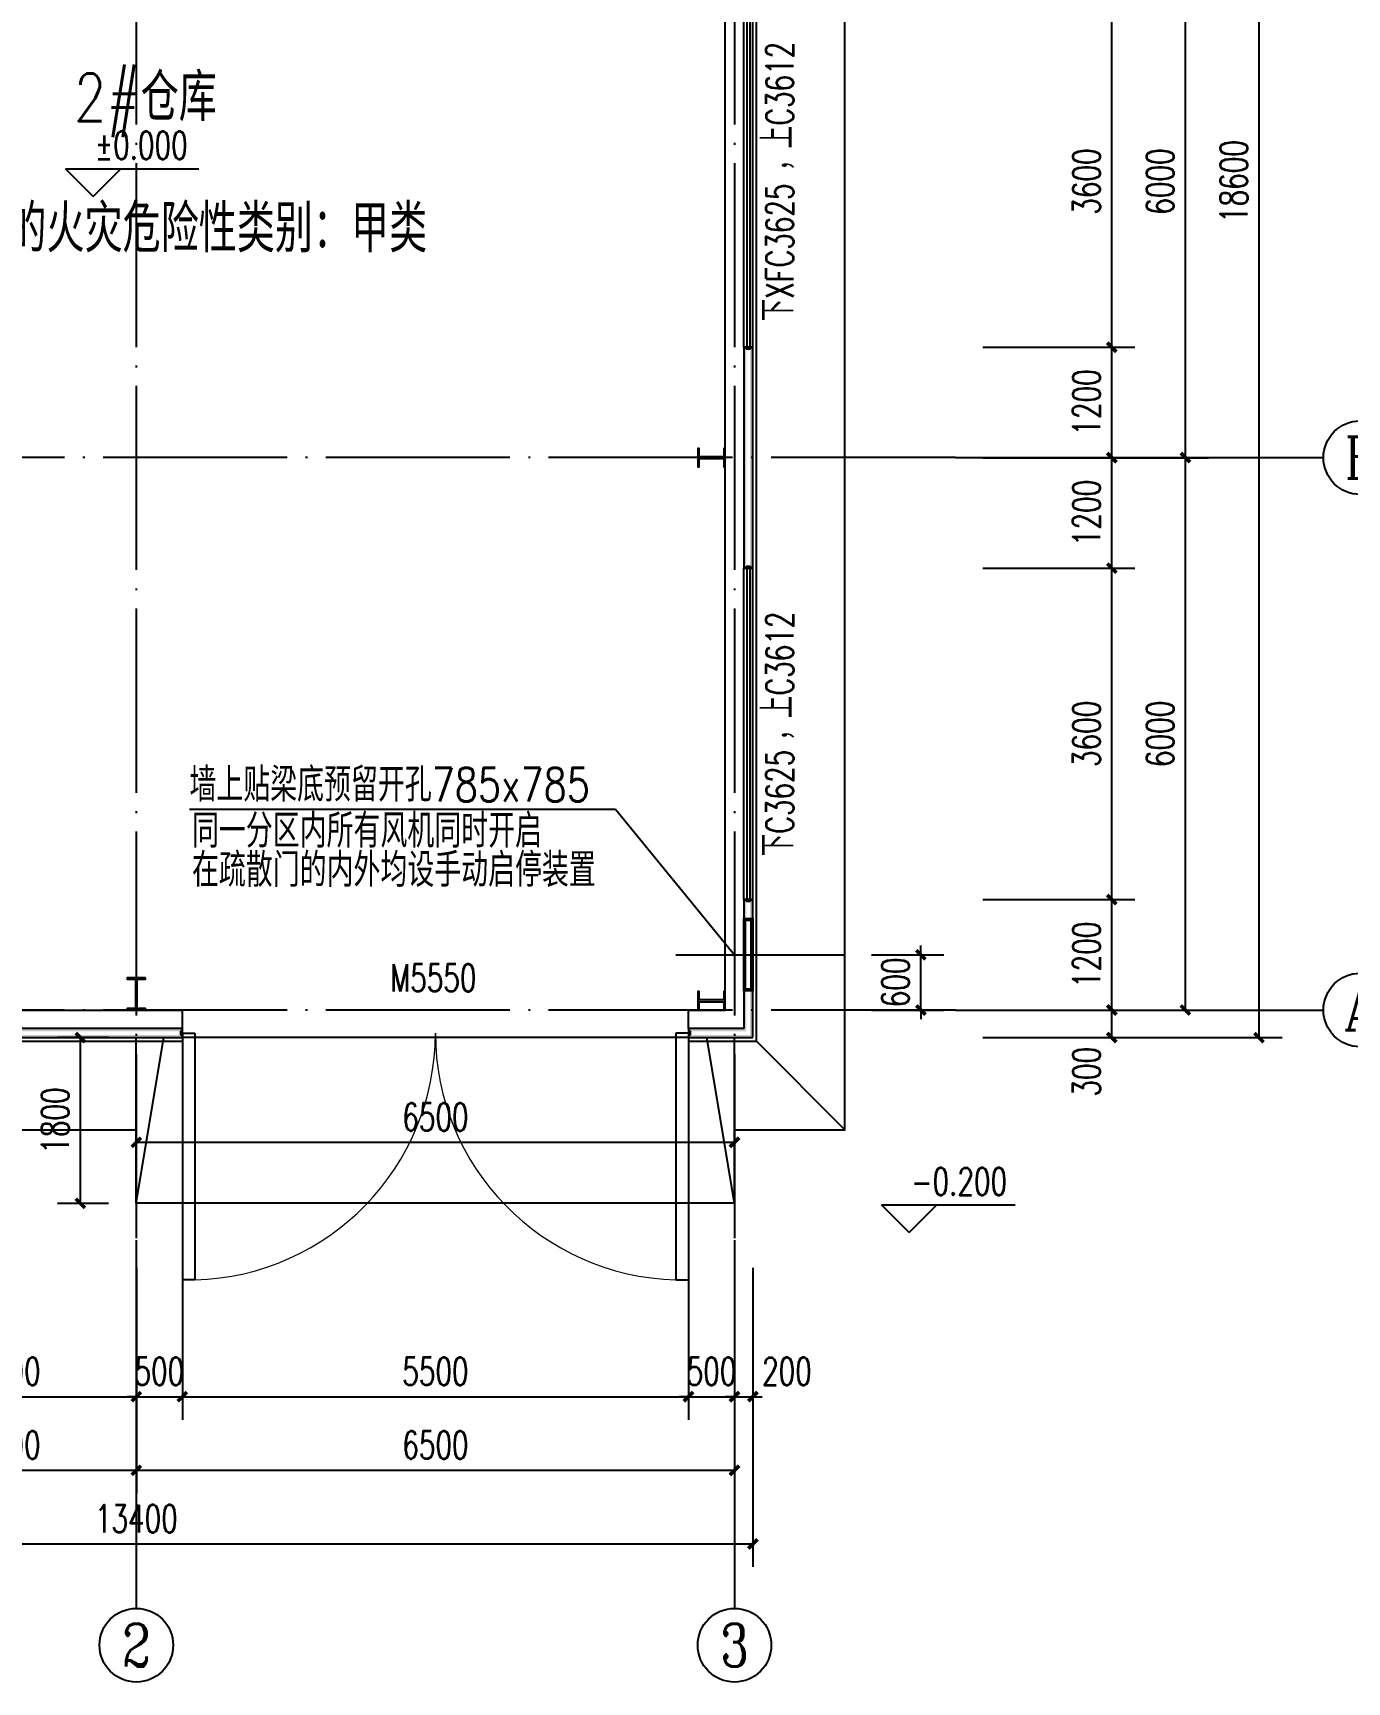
# Model space of a CAD drawing. Extents: x 4554681 to 4680693, y -485691 to -238770.
# Drawn here: x 4612777 to 4627056, y -401272 to -383358 of the extents above; entities that cross this region are included whole.
import ezdxf
from ezdxf.enums import TextEntityAlignment as Align

# ---------------------------------------------------------------- set-up
doc = ezdxf.new("R2010")
doc.units = 0
doc.header["$LTSCALE"] = 1000
doc.header["$MEASUREMENT"] = 0
doc.linetypes.add('DOTE', pattern=[2.42, 2, -0.2, 0.02, -0.2])
doc.layers.get('0').update_dxf_attribs({"linetype": 'CONTINUOUS'})
doc.layers.get('Defpoints').update_dxf_attribs({"linetype": 'CONTINUOUS'})
doc.layers.add('_0', color=7, linetype='CONTINUOUS', lineweight=25)
for name, color, linetype in [('AXIS', 3, 'CONTINUOUS'), ('AXIS_TEXT', 7, 'CONTINUOUS'), ('DIM_ELEV', 3, 'CONTINUOUS'), ('DOTE', 252, 'CONTINUOUS'), ('Prof', 2, 'CONTINUOUS'), ('PUB_DIM', 3, 'CONTINUOUS'), ('PUB_TEXT', 7, 'CONTINUOUS'), ('PUB_WALL', 9, 'CONTINUOUS'), ('STAIR', 5, 'CONTINUOUS'), ('WALL-MOVE', 6, 'CONTINUOUS'), ('WINDOW', 4, 'CONTINUOUS'), ('WINDOW_TEXT', 7, 'CONTINUOUS')]:
    doc.layers.add(name, color=color, linetype=linetype)
doc.styles.add('_HZTXT', font='txt.shx', dxfattribs={"width": 0.8, "bigfont": 'HZTXT.shx'})
doc.styles.add('_TCH_AXIS', font='COMPLEX', dxfattribs={"bigfont": 'GBCBIG'})
doc.styles.add('_TCH_DIM', font='SIMPLEX', dxfattribs={"bigfont": 'GBCBIG'})
doc.styles.add('_TCH_DIM_T3', font='SIMPLEX', dxfattribs={"width": 0.705882, "bigfont": 'GBCBIG'})
doc.styles.add('_TCH_WINDOW', font='SIMPLEX', dxfattribs={"height": 3.5, "bigfont": 'GBCBIG'})
doc.styles.add('COMPLEX', font='COMPLEX')
doc.dimstyles.new('_TCH_ARCH&&100', dxfattribs={"dimtxt": 297.5, "dimasz": 100, "dimexe": 250, "dimexo": 300, "dimgap": 126.25, "dimtad": 1, "dimdec": 0, "dimzin": 0, "dimdsep": 46, "dimtxsty": '_TCH_DIM_T3', "dimblk": 'ARCHTICK', "dimcen": 0.09, "dimclrt": 7, "dimazin": 2, "dimtfac": 1, "dimtdec": 0, "dimtix": 1, "dimtmove": 2, "dimatfit": 3, "dimfxl": 0, "dimtolj": 1, "dimtzin": 0, "dimarcsym": 0})

# ---------------------------------------------------------------- blocks, each defined once
blk = doc.blocks.new('_ArchTick')
at = {"color": 0, "linetype": 'ByBlock', "const_width": 0.4}
blk.add_lwpolyline([(-0.5, -0.5), (0.5, 0.5)], dxfattribs=at)
blk = doc.blocks.new('*D26')
at = {"layer": 'Defpoints', "color": 0}
for p in [(4621590, -393372), (4622425, -393372), (4621590, -393972)]:
    blk.add_point(p, dxfattribs=at)
at = {"layer": 'PUB_DIM', "color": 0, "lineweight": -2}
for p, q in [((4621890, -393372), (4622675, -393372)), ((4622425, -393372), (4622425, -393272)), ((4622425, -393972), (4622425, -393372)), ((4621890, -393972), (4622675, -393972)), ((4622425, -393972), (4622425, -394072))]:
    blk.add_line(p, q, dxfattribs=at)
at = {"layer": 'PUB_DIM', "color": 0, "lineweight": -2, "xscale": 100, "yscale": 100, "zscale": 100}
for p, rotation in [((4622425, -393372), 270), ((4622425, -393972), 90)]:
    blk.add_blockref('_ArchTick', p, dxfattribs=dict(at, rotation=rotation))
at = {"layer": 'PUB_DIM', "color": 7, "insert": (4622150, -393672), "char_height": 297.5, "attachment_point": 5, "rotation": 90, "style": '_TCH_DIM_T3'}
blk.add_mtext('\\A1;600', dxfattribs=at)
blk = doc.blocks.new('*D55')
at = {"layer": 'Defpoints', "color": 0}
for p in [(4620400, -395409), (4613900, -396072), (4620400, -396072)]:
    blk.add_point(p, dxfattribs=at)
at = {"layer": 'PUB_DIM', "color": 0, "lineweight": -2}
for p, q in [((4613900, -395772), (4613900, -395159)), ((4620400, -395772), (4620400, -395159)), ((4613900, -395409), (4620400, -395409))]:
    blk.add_line(p, q, dxfattribs=at)
at = {"layer": 'PUB_DIM', "color": 0, "lineweight": -2, "xscale": 100, "yscale": 100, "zscale": 100, "rotation": 180}
blk.add_blockref('_ArchTick', (4613900, -395409), dxfattribs=at)
at = {"layer": 'PUB_DIM', "color": 0, "lineweight": -2, "xscale": 100, "yscale": 100, "zscale": 100}
blk.add_blockref('_ArchTick', (4620400, -395409), dxfattribs=at)
at = {"layer": 'PUB_DIM', "color": 7, "insert": (4617150, -395134), "char_height": 297.5, "attachment_point": 5, "style": '_TCH_DIM_T3'}
blk.add_mtext('\\A1;6500', dxfattribs=at)
blk = doc.blocks.new('*D56')
at = {"layer": 'Defpoints', "color": 0}
for p in [(4613292, -394272), (4613899, -394272), (4613899, -396072)]:
    blk.add_point(p, dxfattribs=at)
at = {"layer": 'PUB_DIM', "color": 0, "lineweight": -2}
for p, q in [((4613599, -394272), (4613042, -394272)), ((4613292, -396072), (4613292, -394272)), ((4613599, -396072), (4613042, -396072))]:
    blk.add_line(p, q, dxfattribs=at)
at = {"layer": 'PUB_DIM', "color": 0, "lineweight": -2, "xscale": 100, "yscale": 100, "zscale": 100}
for p, rotation in [((4613292, -394272), 90), ((4613292, -396072), 270)]:
    blk.add_blockref('_ArchTick', p, dxfattribs=dict(at, rotation=rotation))
at = {"layer": 'PUB_DIM', "color": 7, "insert": (4613017, -395172), "char_height": 297.5, "attachment_point": 5, "rotation": 90, "style": '_TCH_DIM_T3'}
blk.add_mtext('\\A1;1800', dxfattribs=at)
blk = doc.blocks.new('*D76')
at = {"layer": 'Defpoints', "color": 0}
for p in [(4620400, -396472), (4620600, -396472), (4620600, -398172)]:
    blk.add_point(p, dxfattribs=at)
at = {"layer": 'PUB_DIM', "color": 0, "lineweight": -2}
for p, q in [((4620400, -396772), (4620400, -398422)), ((4620600, -396772), (4620600, -398422)), ((4620400, -398172), (4620300, -398172)), ((4620400, -398172), (4620600, -398172)), ((4620600, -398172), (4620700, -398172))]:
    blk.add_line(p, q, dxfattribs=at)
at = {"layer": 'PUB_DIM', "color": 0, "lineweight": -2, "xscale": 100, "yscale": 100, "zscale": 100}
blk.add_blockref('_ArchTick', (4620400, -398172), dxfattribs=at)
at = {"layer": 'PUB_DIM', "color": 0, "lineweight": -2, "xscale": 100, "yscale": 100, "zscale": 100, "rotation": 180}
blk.add_blockref('_ArchTick', (4620600, -398172), dxfattribs=at)
at = {"layer": 'PUB_DIM', "color": 7, "insert": (4620970, -397897), "char_height": 297.5, "attachment_point": 5, "style": '_TCH_DIM_T3'}
blk.add_mtext('\\A1;200', dxfattribs=at)
blk = doc.blocks.new('*D77')
at = {"layer": 'Defpoints', "color": 0}
for p in [(4619900, -396472), (4620400, -396472), (4620400, -398172)]:
    blk.add_point(p, dxfattribs=at)
at = {"layer": 'PUB_DIM', "color": 0, "lineweight": -2}
for p, q in [((4619900, -396772), (4619900, -398422)), ((4620400, -396772), (4620400, -398422)), ((4619900, -398172), (4619800, -398172)), ((4619900, -398172), (4620400, -398172)), ((4620400, -398172), (4620500, -398172))]:
    blk.add_line(p, q, dxfattribs=at)
at = {"layer": 'PUB_DIM', "color": 0, "lineweight": -2, "xscale": 100, "yscale": 100, "zscale": 100}
blk.add_blockref('_ArchTick', (4619900, -398172), dxfattribs=at)
at = {"layer": 'PUB_DIM', "color": 0, "lineweight": -2, "xscale": 100, "yscale": 100, "zscale": 100, "rotation": 180}
blk.add_blockref('_ArchTick', (4620400, -398172), dxfattribs=at)
at = {"layer": 'PUB_DIM', "color": 7, "insert": (4620150, -397897), "char_height": 297.5, "attachment_point": 5, "style": '_TCH_DIM_T3'}
blk.add_mtext('\\A1;500', dxfattribs=at)
blk = doc.blocks.new('*D78')
at = {"layer": 'Defpoints', "color": 0}
for p in [(4614400, -396472), (4619900, -396472), (4619900, -398172)]:
    blk.add_point(p, dxfattribs=at)
at = {"layer": 'PUB_DIM', "color": 0, "lineweight": -2}
for p, q in [((4614400, -396772), (4614400, -398422)), ((4619900, -396772), (4619900, -398422)), ((4614400, -398172), (4619900, -398172))]:
    blk.add_line(p, q, dxfattribs=at)
at = {"layer": 'PUB_DIM', "color": 0, "lineweight": -2, "xscale": 100, "yscale": 100, "zscale": 100, "rotation": 180}
blk.add_blockref('_ArchTick', (4614400, -398172), dxfattribs=at)
at = {"layer": 'PUB_DIM', "color": 0, "lineweight": -2, "xscale": 100, "yscale": 100, "zscale": 100}
blk.add_blockref('_ArchTick', (4619900, -398172), dxfattribs=at)
at = {"layer": 'PUB_DIM', "color": 7, "insert": (4617150, -397897), "char_height": 297.5, "attachment_point": 5, "style": '_TCH_DIM_T3'}
blk.add_mtext('\\A1;5500', dxfattribs=at)
blk = doc.blocks.new('*D79')
at = {"layer": 'Defpoints', "color": 0}
for p in [(4613900, -396472), (4614400, -396472), (4614400, -398172)]:
    blk.add_point(p, dxfattribs=at)
at = {"layer": 'PUB_DIM', "color": 0, "lineweight": -2}
for p, q in [((4613900, -396772), (4613900, -398422)), ((4614400, -396772), (4614400, -398422)), ((4613900, -398172), (4613800, -398172)), ((4613900, -398172), (4614400, -398172)), ((4614400, -398172), (4614500, -398172))]:
    blk.add_line(p, q, dxfattribs=at)
at = {"layer": 'PUB_DIM', "color": 0, "lineweight": -2, "xscale": 100, "yscale": 100, "zscale": 100}
blk.add_blockref('_ArchTick', (4613900, -398172), dxfattribs=at)
at = {"layer": 'PUB_DIM', "color": 0, "lineweight": -2, "xscale": 100, "yscale": 100, "zscale": 100, "rotation": 180}
blk.add_blockref('_ArchTick', (4614400, -398172), dxfattribs=at)
at = {"layer": 'PUB_DIM', "color": 7, "insert": (4614150, -397897), "char_height": 297.5, "attachment_point": 5, "style": '_TCH_DIM_T3'}
blk.add_mtext('\\A1;500', dxfattribs=at)
blk = doc.blocks.new('*D80')
at = {"layer": 'Defpoints', "color": 0}
for p in [(4611100, -396472), (4613900, -396472), (4613900, -398172)]:
    blk.add_point(p, dxfattribs=at)
at = {"layer": 'PUB_DIM', "color": 0, "lineweight": -2}
for p, q in [((4611100, -396772), (4611100, -398422)), ((4613900, -396772), (4613900, -398422)), ((4611100, -398172), (4613900, -398172))]:
    blk.add_line(p, q, dxfattribs=at)
at = {"layer": 'PUB_DIM', "color": 0, "lineweight": -2, "xscale": 100, "yscale": 100, "zscale": 100, "rotation": 180}
blk.add_blockref('_ArchTick', (4611100, -398172), dxfattribs=at)
at = {"layer": 'PUB_DIM', "color": 0, "lineweight": -2, "xscale": 100, "yscale": 100, "zscale": 100}
blk.add_blockref('_ArchTick', (4613900, -398172), dxfattribs=at)
at = {"layer": 'PUB_DIM', "color": 7, "insert": (4612500, -397897), "char_height": 297.5, "attachment_point": 5, "style": '_TCH_DIM_T3'}
blk.add_mtext('\\A1;2800', dxfattribs=at)
blk = doc.blocks.new('*D83')
at = {"layer": 'Defpoints', "color": 0}
for p in [(4622800, -393972), (4624500, -393972), (4622800, -394272)]:
    blk.add_point(p, dxfattribs=at)
at = {"layer": 'PUB_DIM', "color": 0, "lineweight": -2}
for p, q in [((4623100, -393972), (4624750, -393972)), ((4624500, -394272), (4624500, -393972)), ((4623100, -394272), (4624750, -394272))]:
    blk.add_line(p, q, dxfattribs=at)
at = {"layer": 'PUB_DIM', "color": 0, "lineweight": -2, "xscale": 100, "yscale": 100, "zscale": 100}
for p, rotation in [((4624500, -393972), 90), ((4624500, -394272), 270)]:
    blk.add_blockref('_ArchTick', p, dxfattribs=dict(at, rotation=rotation))
at = {"layer": 'PUB_DIM', "color": 7, "insert": (4624225, -394642), "char_height": 297.5, "attachment_point": 5, "rotation": 90, "style": '_TCH_DIM_T3'}
blk.add_mtext('\\A1;300', dxfattribs=at)
blk = doc.blocks.new('*D84')
at = {"layer": 'Defpoints', "color": 0}
for p in [(4622800, -392772), (4624500, -392772), (4622800, -393972)]:
    blk.add_point(p, dxfattribs=at)
at = {"layer": 'PUB_DIM', "color": 0, "lineweight": -2}
for p, q in [((4623100, -392772), (4624750, -392772)), ((4624500, -393972), (4624500, -392772)), ((4623100, -393972), (4624750, -393972))]:
    blk.add_line(p, q, dxfattribs=at)
at = {"layer": 'PUB_DIM', "color": 0, "lineweight": -2, "xscale": 100, "yscale": 100, "zscale": 100}
for p, rotation in [((4624500, -392772), 90), ((4624500, -393972), 270)]:
    blk.add_blockref('_ArchTick', p, dxfattribs=dict(at, rotation=rotation))
at = {"layer": 'PUB_DIM', "color": 7, "insert": (4624225, -393372), "char_height": 297.5, "attachment_point": 5, "rotation": 90, "style": '_TCH_DIM_T3'}
blk.add_mtext('\\A1;1200', dxfattribs=at)
blk = doc.blocks.new('*D85')
at = {"layer": 'Defpoints', "color": 0}
for p in [(4622800, -389172), (4624500, -389172), (4622800, -392772)]:
    blk.add_point(p, dxfattribs=at)
at = {"layer": 'PUB_DIM', "color": 0, "lineweight": -2}
for p, q in [((4623100, -389172), (4624750, -389172)), ((4624500, -392772), (4624500, -389172)), ((4623100, -392772), (4624750, -392772))]:
    blk.add_line(p, q, dxfattribs=at)
at = {"layer": 'PUB_DIM', "color": 0, "lineweight": -2, "xscale": 100, "yscale": 100, "zscale": 100}
for p, rotation in [((4624500, -389172), 90), ((4624500, -392772), 270)]:
    blk.add_blockref('_ArchTick', p, dxfattribs=dict(at, rotation=rotation))
at = {"layer": 'PUB_DIM', "color": 7, "insert": (4624225, -390972), "char_height": 297.5, "attachment_point": 5, "rotation": 90, "style": '_TCH_DIM_T3'}
blk.add_mtext('\\A1;3600', dxfattribs=at)
blk = doc.blocks.new('*D86')
at = {"layer": 'Defpoints', "color": 0}
for p in [(4622800, -387972), (4624500, -387972), (4622800, -389172)]:
    blk.add_point(p, dxfattribs=at)
at = {"layer": 'PUB_DIM', "color": 0, "lineweight": -2}
for p, q in [((4623100, -387972), (4624750, -387972)), ((4624500, -389172), (4624500, -387972)), ((4623100, -389172), (4624750, -389172))]:
    blk.add_line(p, q, dxfattribs=at)
at = {"layer": 'PUB_DIM', "color": 0, "lineweight": -2, "xscale": 100, "yscale": 100, "zscale": 100}
for p, rotation in [((4624500, -387972), 90), ((4624500, -389172), 270)]:
    blk.add_blockref('_ArchTick', p, dxfattribs=dict(at, rotation=rotation))
at = {"layer": 'PUB_DIM', "color": 7, "insert": (4624225, -388572), "char_height": 297.5, "attachment_point": 5, "rotation": 90, "style": '_TCH_DIM_T3'}
blk.add_mtext('\\A1;1200', dxfattribs=at)
blk = doc.blocks.new('*D87')
at = {"layer": 'Defpoints', "color": 0}
for p in [(4622800, -386772), (4624500, -386772), (4622800, -387972)]:
    blk.add_point(p, dxfattribs=at)
at = {"layer": 'PUB_DIM', "color": 0, "lineweight": -2}
for p, q in [((4623100, -386772), (4624750, -386772)), ((4624500, -387972), (4624500, -386772)), ((4623100, -387972), (4624750, -387972))]:
    blk.add_line(p, q, dxfattribs=at)
at = {"layer": 'PUB_DIM', "color": 0, "lineweight": -2, "xscale": 100, "yscale": 100, "zscale": 100}
for p, rotation in [((4624500, -386772), 90), ((4624500, -387972), 270)]:
    blk.add_blockref('_ArchTick', p, dxfattribs=dict(at, rotation=rotation))
at = {"layer": 'PUB_DIM', "color": 7, "insert": (4624225, -387372), "char_height": 297.5, "attachment_point": 5, "rotation": 90, "style": '_TCH_DIM_T3'}
blk.add_mtext('\\A1;1200', dxfattribs=at)
blk = doc.blocks.new('*D88')
at = {"layer": 'Defpoints', "color": 0}
for p in [(4622800, -383172), (4624500, -383172), (4622800, -386772)]:
    blk.add_point(p, dxfattribs=at)
at = {"layer": 'PUB_DIM', "color": 0, "lineweight": -2}
for p, q in [((4623100, -383172), (4624750, -383172)), ((4624500, -386772), (4624500, -383172)), ((4623100, -386772), (4624750, -386772))]:
    blk.add_line(p, q, dxfattribs=at)
at = {"layer": 'PUB_DIM', "color": 0, "lineweight": -2, "xscale": 100, "yscale": 100, "zscale": 100}
for p, rotation in [((4624500, -383172), 90), ((4624500, -386772), 270)]:
    blk.add_blockref('_ArchTick', p, dxfattribs=dict(at, rotation=rotation))
at = {"layer": 'PUB_DIM', "color": 7, "insert": (4624225, -384972), "char_height": 297.5, "attachment_point": 5, "rotation": 90, "style": '_TCH_DIM_T3'}
blk.add_mtext('\\A1;3600', dxfattribs=at)
blk = doc.blocks.new('$DorLib2D$00000002')
for p, q in [((-0.5, 0), (-0.5, 0.4875)), ((-0.475, 0.4875), (-0.5, 0.4875)), ((-0.475, 0), (-0.475, 0.4875)), ((0.475, 0), (0.475, 0.4875)), ((0.475, 0.4875), (0.5, 0.4875)), ((0.5, 0), (0.5, 0.4875)), ((-0.5, 0), (-0.475, 0)), ((0.5, 0), (0.475, 0))]:
    blk.add_line(p, q)
at = {"lineweight": 13}
for centre, start, end in [((-0.4875, 0), 0, 88.5307), ((0.4875, 0), 91.4693, 180)]:
    blk.add_arc(centre, 0.4875, start, end, dxfattribs=at)
blk = doc.blocks.new('$TCHSYS$WIN2D')
for p, q in [((-0.5, 0.5), (0.5, 0.5)), ((-0.5, 0.5), (-0.5, -0.5)), ((0.5, 0.5), (0.5, -0.5)), ((0.5, 0.1667), (-0.5, 0.1667)), ((0.5, -0.1667), (-0.5, -0.1667)), ((-0.5, -0.5), (0.5, -0.5))]:
    blk.add_line(p, q)
blk = doc.blocks.new('*D235')
at = {"layer": 'AXIS', "color": 0, "lineweight": -2}
for p, q in [((4611100, -396772), (4611100, -399222)), ((4613900, -396772), (4613900, -399222)), ((4611100, -398972), (4613900, -398972))]:
    blk.add_line(p, q, dxfattribs=at)
at = {"layer": 'Defpoints', "color": 0}
for p in [(4611100, -396472), (4613900, -396472), (4613900, -398972)]:
    blk.add_point(p, dxfattribs=at)
at = {"layer": 'AXIS', "color": 0, "lineweight": -2, "xscale": 100, "yscale": 100, "zscale": 100, "rotation": 180}
blk.add_blockref('_ArchTick', (4611100, -398972), dxfattribs=at)
at = {"layer": 'AXIS', "color": 0, "lineweight": -2, "xscale": 100, "yscale": 100, "zscale": 100}
blk.add_blockref('_ArchTick', (4613900, -398972), dxfattribs=at)
at = {"layer": 'AXIS', "color": 7, "insert": (4612500, -398697), "char_height": 297.5, "attachment_point": 5, "style": '_TCH_DIM_T3'}
blk.add_mtext('\\A1;2800', dxfattribs=at)
blk = doc.blocks.new('*D236')
at = {"layer": 'AXIS', "color": 0, "lineweight": -2}
for p, q in [((4613900, -396772), (4613900, -399222)), ((4620400, -396772), (4620400, -399222)), ((4613900, -398972), (4620400, -398972))]:
    blk.add_line(p, q, dxfattribs=at)
at = {"layer": 'Defpoints', "color": 0}
for p in [(4613900, -396472), (4620400, -396472), (4620400, -398972)]:
    blk.add_point(p, dxfattribs=at)
at = {"layer": 'AXIS', "color": 0, "lineweight": -2, "xscale": 100, "yscale": 100, "zscale": 100, "rotation": 180}
blk.add_blockref('_ArchTick', (4613900, -398972), dxfattribs=at)
at = {"layer": 'AXIS', "color": 0, "lineweight": -2, "xscale": 100, "yscale": 100, "zscale": 100}
blk.add_blockref('_ArchTick', (4620400, -398972), dxfattribs=at)
at = {"layer": 'AXIS', "color": 7, "insert": (4617150, -398697), "char_height": 297.5, "attachment_point": 5, "style": '_TCH_DIM_T3'}
blk.add_mtext('\\A1;6500', dxfattribs=at)
blk = doc.blocks.new('*D237')
at = {"layer": 'AXIS', "color": 0, "lineweight": -2}
for p, q in [((4607200, -396772), (4607200, -400022)), ((4620600, -396772), (4620600, -400022)), ((4607200, -399772), (4620600, -399772))]:
    blk.add_line(p, q, dxfattribs=at)
at = {"layer": 'Defpoints', "color": 0}
for p in [(4607200, -396472), (4620600, -396472), (4620600, -399772)]:
    blk.add_point(p, dxfattribs=at)
at = {"layer": 'AXIS', "color": 0, "lineweight": -2, "xscale": 100, "yscale": 100, "zscale": 100, "rotation": 180}
blk.add_blockref('_ArchTick', (4607200, -399772), dxfattribs=at)
at = {"layer": 'AXIS', "color": 0, "lineweight": -2, "xscale": 100, "yscale": 100, "zscale": 100}
blk.add_blockref('_ArchTick', (4620600, -399772), dxfattribs=at)
at = {"layer": 'AXIS', "color": 7, "insert": (4613900, -399497), "char_height": 297.5, "attachment_point": 5, "style": '_TCH_DIM_T3'}
blk.add_mtext('\\A1;13400', dxfattribs=at)
blk = doc.blocks.new('*D239')
at = {"layer": 'AXIS', "color": 0, "lineweight": -2}
for p, q in [((4623100, -381972), (4625550, -381972)), ((4625300, -387972), (4625300, -381972)), ((4623100, -387972), (4625550, -387972))]:
    blk.add_line(p, q, dxfattribs=at)
at = {"layer": 'Defpoints', "color": 0}
for p in [(4622800, -381972), (4625300, -381972), (4622800, -387972)]:
    blk.add_point(p, dxfattribs=at)
at = {"layer": 'AXIS', "color": 0, "lineweight": -2, "xscale": 100, "yscale": 100, "zscale": 100}
for p, rotation in [((4625300, -381972), 90), ((4625300, -387972), 270)]:
    blk.add_blockref('_ArchTick', p, dxfattribs=dict(at, rotation=rotation))
at = {"layer": 'AXIS', "color": 7, "insert": (4625025, -384972), "char_height": 297.5, "attachment_point": 5, "rotation": 90, "style": '_TCH_DIM_T3'}
blk.add_mtext('\\A1;6000', dxfattribs=at)
blk = doc.blocks.new('*D240')
at = {"layer": 'AXIS', "color": 0, "lineweight": -2}
for p, q in [((4623100, -387972), (4625550, -387972)), ((4625300, -393972), (4625300, -387972)), ((4623100, -393972), (4625550, -393972))]:
    blk.add_line(p, q, dxfattribs=at)
at = {"layer": 'Defpoints', "color": 0}
for p in [(4622800, -387972), (4625300, -387972), (4622800, -393972)]:
    blk.add_point(p, dxfattribs=at)
at = {"layer": 'AXIS', "color": 0, "lineweight": -2, "xscale": 100, "yscale": 100, "zscale": 100}
for p, rotation in [((4625300, -387972), 90), ((4625300, -393972), 270)]:
    blk.add_blockref('_ArchTick', p, dxfattribs=dict(at, rotation=rotation))
at = {"layer": 'AXIS', "color": 7, "insert": (4625025, -390972), "char_height": 297.5, "attachment_point": 5, "rotation": 90, "style": '_TCH_DIM_T3'}
blk.add_mtext('\\A1;6000', dxfattribs=at)
blk = doc.blocks.new('*D241')
at = {"layer": 'AXIS', "color": 0, "lineweight": -2}
for p, q in [((4623100, -375672), (4626350, -375672)), ((4626100, -394272), (4626100, -375672)), ((4623100, -394272), (4626350, -394272))]:
    blk.add_line(p, q, dxfattribs=at)
at = {"layer": 'Defpoints', "color": 0}
for p in [(4622800, -375672), (4626100, -375672), (4622800, -394272)]:
    blk.add_point(p, dxfattribs=at)
at = {"layer": 'AXIS', "color": 0, "lineweight": -2, "xscale": 100, "yscale": 100, "zscale": 100}
for p, rotation in [((4626100, -375672), 90), ((4626100, -394272), 270)]:
    blk.add_blockref('_ArchTick', p, dxfattribs=dict(at, rotation=rotation))
at = {"layer": 'AXIS', "color": 7, "insert": (4625825, -384972), "char_height": 297.5, "attachment_point": 5, "rotation": 90, "style": '_TCH_DIM_T3'}
blk.add_mtext('\\A1;18600', dxfattribs=at)
blk = doc.blocks.new('_AXISO')
blk.add_circle((0, 0), 0.5)
at = {"layer": 'AXIS_TEXT', "style": 'COMPLEX', "width": 1.041667}
blk.add_attdef('A', text='', height=0.56, dxfattribs=at).set_placement((-0.25, -0.28), (0.25, -0.28), align=Align.FIT)

msp = doc.modelspace()

# ---------------------------------------------------------------- hatches: boundary and pattern name
at = {"layer": 'Prof', "linetype": 'ByBlock'}
for points in [[(4620015.8, -387961.7), (4620015.8, -387871.7), (4619999.8, -387871.7), (4619999.8, -388071.7), (4620015.8, -388071.7), (4620015.8, -387981.7), (4620283.8, -387981.7), (4620283.8, -388071.7), (4620299.8, -388071.7), (4620299.8, -387871.7), (4620283.8, -387871.7), (4620283.8, -387961.7)], [(4613889.8, -393955.7), (4613799.8, -393955.7), (4613799.8, -393971.7), (4613999.8, -393971.7), (4613999.8, -393955.7), (4613909.8, -393955.7), (4613909.8, -393637.7), (4613999.8, -393637.7), (4613999.8, -393621.7), (4613799.8, -393621.7), (4613799.8, -393637.7), (4613889.8, -393637.7)], [(4620015.8, -393861.7), (4620015.8, -393771.7), (4619999.8, -393771.7), (4619999.8, -393971.7), (4620015.8, -393971.7), (4620015.8, -393881.7), (4620283.8, -393881.7), (4620283.8, -393971.7), (4620299.8, -393971.7), (4620299.8, -393771.7), (4620283.8, -393771.7), (4620283.8, -393861.7)]]:
    msp.add_hatch(color=256, dxfattribs=at).paths.add_polyline_path(points)
at = {"layer": 'PUB_WALL'}
for points in [[(4620599.8, -386771.7), (4620499.8, -386771.7), (4620529.8, -386801.7), (4620569.8, -386801.7)], [(4620499.8, -386771.7), (4620499.8, -389171.7), (4620529.8, -389141.7), (4620529.8, -386801.7)], [(4620599.8, -389171.7), (4620599.8, -386771.7), (4620569.8, -386801.7), (4620569.8, -389141.7)], [(4620499.8, -389171.7), (4620599.8, -389171.7), (4620569.8, -389141.7), (4620529.8, -389141.7)], [(4620599.8, -392771.7), (4620499.8, -392771.7), (4620529.8, -392801.7), (4620569.8, -392801.7)], [(4620499.8, -392771.7), (4620499.8, -394171.7), (4620529.8, -394201.7), (4620529.8, -392801.7)], [(4620599.8, -394271.7), (4620599.8, -392771.7), (4620569.8, -392801.7), (4620569.8, -394241.7)], [(4611099.8, -394271.7), (4614399.8, -394271.7), (4614369.8, -394241.7), (4611099.8, -394241.7)], [(4614399.8, -394171.7), (4611149.8, -394171.7), (4611119.8, -394201.7), (4614369.8, -394201.7)], [(4614399.8, -394271.7), (4614399.8, -394171.7), (4614369.8, -394201.7), (4614369.8, -394241.7)], [(4620499.8, -394171.7), (4619899.8, -394171.7), (4619929.8, -394201.7), (4620529.8, -394201.7)], [(4619899.8, -394171.7), (4619899.8, -394271.7), (4619929.8, -394241.7), (4619929.8, -394201.7)], [(4619899.8, -394271.7), (4620599.8, -394271.7), (4620569.8, -394241.7), (4619929.8, -394241.7)]]:
    msp.add_hatch(color=256, dxfattribs=at).paths.add_polyline_path(points)

# ---------------------------------------------------------------- linework, layer by layer
at = {"color": 0, "const_width": 30}
msp.add_lwpolyline([(4620584.8, -392994.2), (4620584.8, -393749.2), (4620514.8, -393749.2), (4620514.8, -392994.2)], close=True, dxfattribs=at)
at = {"color": 0}
msp.add_lwpolyline([(4620599.8, -392979.2), (4620599.8, -393764.2), (4620499.8, -393764.2), (4620499.8, -392979.2), (4620599.8, -392979.2)], dxfattribs=at)
at = {"layer": '_0', "color": 0}
for p, q in [((4614399.8, -394171.7), (4614399.8, -393971.7)), ((4619899.8, -394171.7), (4619899.8, -393971.7)), ((4614399.8, -394271.7), (4614399.8, -394311.7)), ((4619899.8, -394271.7), (4619899.8, -394311.7))]:
    msp.add_line(p, q, dxfattribs=at)
for points in [[(4614399.8, -375631.7), (4607159.8, -375631.7), (4607159.8, -394311.7), (4614399.8, -394311.7)], [(4619899.8, -394311.7), (4620639.8, -394311.7), (4620639.8, -375631.7), (4619899.8, -375631.7)], [(4619899.8, -393971.7), (4620299.8, -393971.7), (4620299.8, -375971.7), (4613399.8, -375971.7)], [(4611149.8, -393971.7), (4614399.8, -393971.7)]]:
    msp.add_lwpolyline(points, dxfattribs=at)
at = {"layer": 'AXIS', "color": 0}
for p, q in [((4622799.8, -387971.7), (4626799.8, -387971.7)), ((4622799.8, -393971.7), (4626799.8, -393971.7)), ((4613899.8, -396471.7), (4613899.8, -400471.7)), ((4620399.8, -396471.7), (4620399.8, -400471.7))]:
    msp.add_line(p, q, dxfattribs=at)
at = {"layer": 'DIM_ELEV'}
for p, q in [((4613430, -385132.9), (4613130, -384832.9)), ((4613130, -384832.9), (4614580, -384832.9)), ((4613430, -385132.9), (4613730, -384832.9)), ((4622298.4, -396388.1), (4621998.4, -396088.1)), ((4621998.4, -396088.1), (4623448.4, -396088.1)), ((4622298.4, -396388.1), (4622598.4, -396088.1))]:
    msp.add_line(p, q, dxfattribs=at)
at = {"layer": 'DOTE', "linetype": 'DOTE'}
for p, q in [((4613899.8, -372671.7), (4613899.8, -396471.7)), ((4620399.8, -372671.7), (4620399.8, -396471.7)), ((4622799.8, -387971.7), (4604999.8, -387971.7)), ((4619762, -393371.7), (4621590.3, -393371.7)), ((4622799.8, -393971.7), (4604999.8, -393971.7))]:
    msp.add_line(p, q, dxfattribs=at)
at = {"layer": 'Prof', "linetype": 'ByBlock'}
for points in [[(4620299.8, -388071.7), (4620299.8, -387871.7), (4620283.8, -387871.7), (4620283.8, -387961.7), (4620015.8, -387961.7), (4620015.8, -387871.7), (4619999.8, -387871.7), (4619999.8, -388071.7), (4620015.8, -388071.7), (4620015.8, -387981.7), (4620283.8, -387981.7), (4620283.8, -388071.7)], [(4613999.8, -393621.7), (4613799.8, -393621.7), (4613799.8, -393637.7), (4613889.8, -393637.7), (4613889.8, -393955.7), (4613799.8, -393955.7), (4613799.8, -393971.7), (4613999.8, -393971.7), (4613999.8, -393955.7), (4613909.8, -393955.7), (4613909.8, -393637.7), (4613999.8, -393637.7)], [(4620299.8, -393971.7), (4620299.8, -393771.7), (4620283.8, -393771.7), (4620283.8, -393861.7), (4620015.8, -393861.7), (4620015.8, -393771.7), (4619999.8, -393771.7), (4619999.8, -393971.7), (4620015.8, -393971.7), (4620015.8, -393881.7), (4620283.8, -393881.7), (4620283.8, -393971.7)]]:
    msp.add_lwpolyline(points, close=True, dxfattribs=at)
at = {"layer": 'PUB_DIM'}
msp.add_line((4619106.4, -391789.7), (4620399.8, -393371.7), dxfattribs=at)
msp.add_lwpolyline([(4614476.6, -391789.7), (4619106.4, -391789.7), (4619106.4, -391789.7)], dxfattribs=at)
at = {"layer": 'STAIR'}
for p, q in [((4613899.8, -396071.7), (4613899.8, -394271.7)), ((4613899.8, -396071.7), (4614199.8, -394271.7)), ((4620399.8, -396071.7), (4620099.8, -394271.7)), ((4620399.8, -396071.7), (4620399.8, -394271.7)), ((4621599.8, -395271.7), (4620639.8, -394311.7)), ((4620399.8, -396071.7), (4613899.8, -396071.7))]:
    msp.add_line(p, q, dxfattribs=at)
for points in [[(4613899.8, -374671.7), (4606199.8, -374671.7), (4606199.8, -395271.7), (4613899.8, -395271.7)], [(4620399.8, -395271.7), (4621599.8, -395271.7), (4621599.8, -374671.7), (4620399.8, -374671.7)]]:
    msp.add_lwpolyline(points, dxfattribs=at)
at = {"layer": 'WALL-MOVE'}
for p, q in [((4620599.8, -386771.7), (4620499.8, -386771.7)), ((4620499.8, -386771.7), (4620499.8, -389171.7)), ((4620599.8, -389171.7), (4620599.8, -386771.7)), ((4620499.8, -389171.7), (4620599.8, -389171.7)), ((4620599.8, -392771.7), (4620499.8, -392771.7)), ((4620499.8, -392771.7), (4620499.8, -394171.7)), ((4620599.8, -394271.7), (4620599.8, -392771.7)), ((4614399.8, -394171.7), (4611149.8, -394171.7)), ((4614399.8, -394271.7), (4614399.8, -394171.7)), ((4620499.8, -394171.7), (4619899.8, -394171.7)), ((4619899.8, -394171.7), (4619899.8, -394271.7)), ((4611099.8, -394271.7), (4614399.8, -394271.7)), ((4619899.8, -394271.7), (4620599.8, -394271.7))]:
    msp.add_line(p, q, dxfattribs=at)
at = {"layer": 'WINDOW'}
msp.add_line((4619899.8, -394271.7), (4614399.8, -394271.7), dxfattribs=at)

# ---------------------------------------------------------------- block references
at = {"layer": 'AXIS', "color": 0}
ref = msp.add_blockref('_AXISO', (4627199.8, -387971.7), dxfattribs=dict(at, xscale=800, yscale=800, zscale=800))
ref.add_attrib('A', 'B', dxfattribs={"layer": 'AXIS_TEXT', "color": 0, "height": 455.7, "style": '_TCH_AXIS', "width": 0.882353}).set_placement((4627037, -388199.5), (4627362.5, -388199.5), align=Align.FIT)
ref = msp.add_blockref('_AXISO', (4627199.8, -393971.7), dxfattribs=dict(at, xscale=800, yscale=800, zscale=800))
ref.add_attrib('A', 'A', dxfattribs={"layer": 'AXIS_TEXT', "color": 0, "height": 435.3, "style": '_TCH_AXIS', "width": 0.944444}).set_placement((4627023.6, -394189.3), (4627375.9, -394189.3), align=Align.FIT)
ref = msp.add_blockref('_AXISO', (4613899.8, -400871.7), dxfattribs=dict(at, xscale=800, yscale=800, zscale=800))
ref.add_attrib('A', '2', dxfattribs={"layer": 'AXIS_TEXT', "color": 0, "height": 465.9, "style": '_TCH_AXIS'}).set_placement((4613744.4, -401104.6), (4614055.1, -401104.6), align=Align.FIT)
ref = msp.add_blockref('_AXISO', (4620399.8, -400871.7), dxfattribs=dict(at, xscale=800, yscale=800, zscale=800))
ref.add_attrib('A', '3', dxfattribs={"layer": 'AXIS_TEXT', "color": 0, "height": 465.9, "style": '_TCH_AXIS'}).set_placement((4620244.4, -401104.6), (4620555.1, -401104.6), align=Align.FIT)
at = {"layer": 'WINDOW', "xscale": 3600, "yscale": 100, "zscale": 3600, "rotation": 90}
for p in [(4620549.8, -384971.7), (4620549.8, -390971.7)]:
    msp.add_blockref('$TCHSYS$WIN2D', p, dxfattribs=at)
at = {"layer": 'WINDOW'}
ref = msp.add_blockref('$DorLib2D$00000002', (4617149.8, -394221.7), dxfattribs=dict(at, xscale=5500, yscale=5500, zscale=5500, rotation=180))
ref.add_attrib('A', 'M5550', (4616659.8, -393771.5), dxfattribs={"layer": 'WINDOW_TEXT', "height": 297.5, "style": '_TCH_WINDOW', "width": 0.705882})

# ---------------------------------------------------------------- texts
at = {"layer": 'PUB_DIM', "style": '_HZTXT', "width": 0.8}
for s, height, p in [('2#仓库', 517.24, (4613220.4, -384316)), ('储存的火灾危险性类别：甲类', 517.241, (4611681.6, -385741)), ('墙上贴梁底预留开孔785x785', 365.69, (4614476.8, -391707.5)), ('同一分区内所有风机同时开启', 365.69, (4614504.4, -392208.5)), ('在疏散门的内外均设手动启停装置', 365.69, (4614504.4, -392633.8))]:
    msp.add_text(s, height=height, dxfattribs=at).set_placement(p)
at = {"layer": 'PUB_TEXT', "style": '_TCH_DIM', "width": 0.705882}
for s, p in [('%%P0.000', (4613450, -384727.9)), ('-0.200', (4622318.4, -395983.1))]:
    msp.add_text(s, height=297.5, dxfattribs=at).set_placement(p)
at = {"layer": 'WINDOW_TEXT', "style": '_TCH_WINDOW', "width": 0.705882}
for s, p in [('C3612', (4621039.8, -384363)), ('XFC3625', (4621039.8, -386244.5)), ('C3612', (4621039.8, -390553)), ('C3625', (4621039.8, -392054.5))]:
    msp.add_text(s, height=297.5, rotation=90, dxfattribs=at).set_placement(p)
at = {"layer": 'WINDOW_TEXT', "style": '_TCH_WINDOW'}
for s, height, p in [('，上', 337.59, (4621039.8, -384854.5)), ('下', 337.6, (4621039.8, -386490.3)), ('，上', 337.59, (4621039.8, -391044.5)), ('下', 337.6, (4621039.8, -392300.3))]:
    msp.add_text(s, height=height, rotation=90, dxfattribs=at).set_placement(p)

# ---------------------------------------------------------------- dimensions: what is measured, and where the dimension line sits
at = {"layer": 'AXIS', "color": 0}
for p1, p2, distance, picture, middle in [((4622799.8, -394271.7), (4622799.8, -375671.7), -3300, '*D241', (4625824.8, -384971.7)), ((4622799.8, -387971.7), (4622799.8, -381971.7), -2500, '*D239', (4625024.8, -384971.7)), ((4622799.8, -393971.7), (4622799.8, -387971.7), -2500, '*D240', (4625024.8, -390971.7)), ((4607199.8, -396471.7), (4620599.8, -396471.7), -3300, '*D237', (4613899.8, -399496.7)), ((4611099.8, -396471.7), (4613899.8, -396471.7), -2500, '*D235', (4612499.8, -398696.7)), ((4613899.8, -396471.7), (4620399.8, -396471.7), -2500, '*D236', (4617149.8, -398696.7))]:
    dim = msp.add_aligned_dim(p1=p1, p2=p2, distance=distance, dimstyle='_TCH_ARCH&&100', dxfattribs=at)
    dim.commit()
    dim.dimension.update_dxf_attribs({"geometry": picture, "text_midpoint": middle})
at = {"layer": 'PUB_DIM', "color": 0}
for p1, p2, distance, picture, middle in [((4622799.8, -386771.7), (4622799.8, -383171.7), -1700, '*D88', (4624224.8, -384971.7)), ((4622799.8, -387971.7), (4622799.8, -386771.7), -1700, '*D87', (4624224.8, -387371.7)), ((4622799.8, -389171.7), (4622799.8, -387971.7), -1700, '*D86', (4624224.8, -388571.7)), ((4622799.8, -392771.7), (4622799.8, -389171.7), -1700, '*D85', (4624224.8, -390971.7)), ((4622799.8, -393971.7), (4622799.8, -392771.7), -1700, '*D84', (4624224.8, -393371.7)), ((4621590.3, -393971.7), (4621590.3, -393371.7), -834.5, '*D26', (4622149.8, -393671.7)), ((4613899.4, -396071.7), (4613899.4, -394271.7), 607, '*D56', (4613017.4, -395171.7)), ((4613899.8, -396071.7), (4620399.8, -396071.7), 662.2, '*D55', (4617149.8, -395134.5)), ((4611099.8, -396471.7), (4613899.8, -396471.7), -1700, '*D80', (4612499.8, -397896.7)), ((4613899.8, -396471.7), (4614399.8, -396471.7), -1700, '*D79', (4614149.8, -397896.7)), ((4614399.8, -396471.7), (4619899.8, -396471.7), -1700, '*D78', (4617149.8, -397896.7)), ((4619899.8, -396471.7), (4620399.8, -396471.7), -1700, '*D77', (4620149.8, -397896.7))]:
    dim = msp.add_aligned_dim(p1=p1, p2=p2, distance=distance, dimstyle='_TCH_ARCH&&100', dxfattribs=at)
    dim.commit()
    dim.dimension.update_dxf_attribs({"geometry": picture, "text_midpoint": middle})
for base, p1, p2, angle, picture, middle in [((4624499.8, -393971.7), (4622799.8, -394271.7), (4622799.8, -393971.7), 90, '*D83', (4624224.8, -394641.7)), ((4620599.8, -398171.7), (4620399.8, -396471.7), (4620599.8, -396471.7), 0, '*D76', (4620969.8, -397896.7))]:
    dim = msp.add_linear_dim(base=base, p1=p1, p2=p2, angle=angle, dimstyle='_TCH_ARCH&&100', dxfattribs=at)
    dim.commit()
    dim.dimension.update_dxf_attribs({"geometry": picture, "text_midpoint": middle, "dimtype": 129})

doc.saveas('drawing.dxf')
